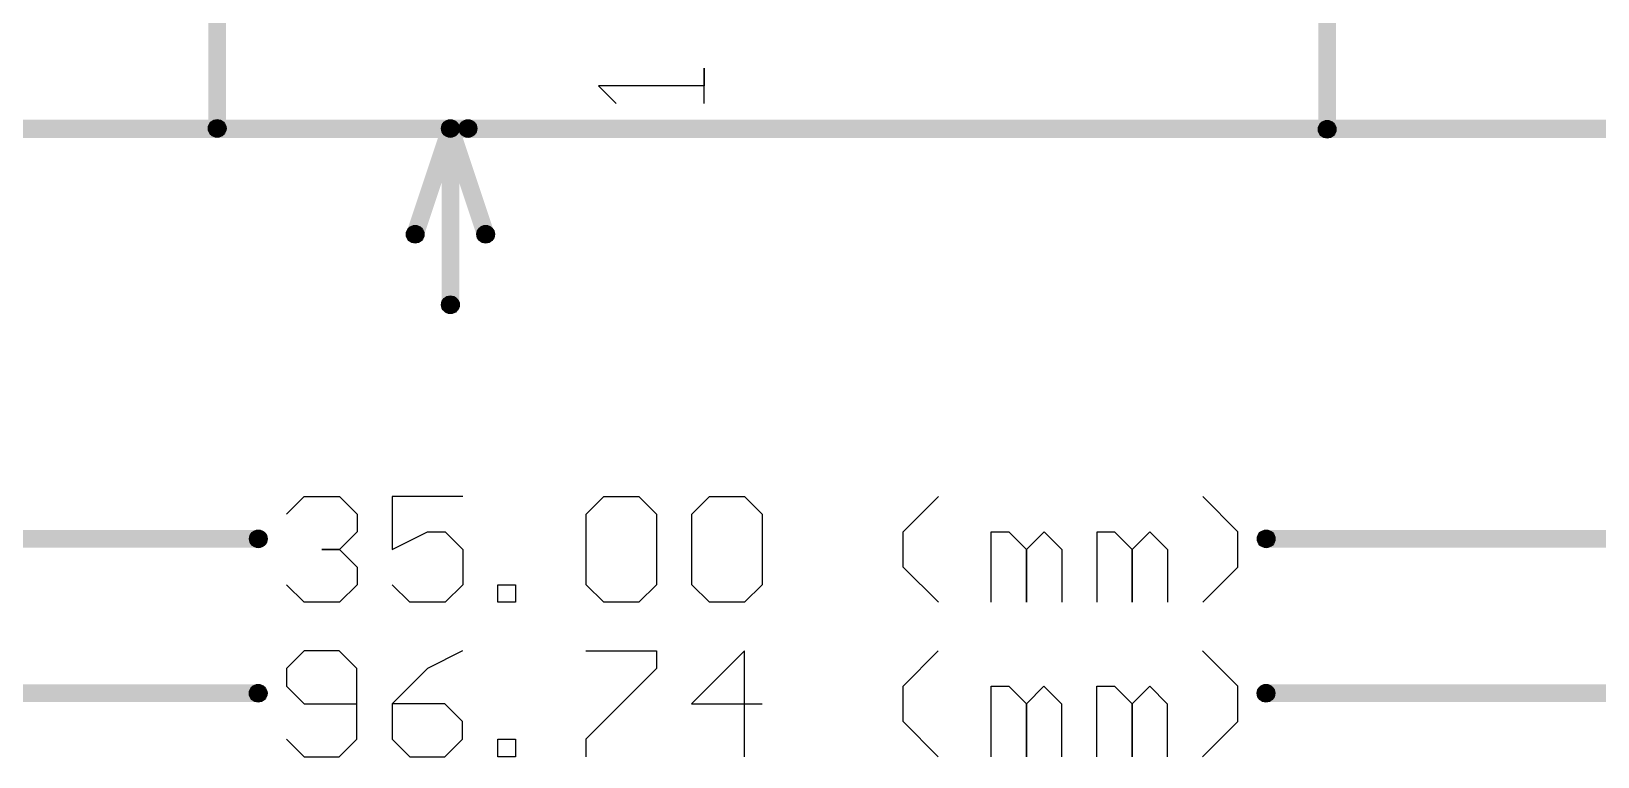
# Model space of a CAD drawing. Header units: millimetres. Extents: x -0.22 to 4.11, y -0.25 to 2.01.
# Drawn here: x 1.474 to 2.363, y -0.245 to 0.167 of the extents above; entities that cross this region are included whole.
import ezdxf

# ---------------------------------------------------------------- set-up
doc = ezdxf.new("R2010")
doc.units = ezdxf.units.MM
doc.header["$MEASUREMENT"] = 0
doc.layers.add('Mechanical1', color=6, linetype='Continuous')
doc.layers.add('Mechanical2', color=216, linetype='Continuous')

msp = doc.modelspace()

# ---------------------------------------------------------------- hatches: boundary and pattern name
at = {"layer": 'Mechanical1'}
for points in [[(1.5842, 0.11152), (1.5742, 0.11152), (1.5742, 0.70207), (1.5842, 0.70207)], [(2.21401, 0.11102), (2.20401, 0.11102), (2.20401, 0.70157), (2.21401, 0.70157)], [(0.71353, 0.10643), (0.71353, 0.11643), (3.09542, 0.11643), (3.09542, 0.10643)], [(0.72853, 0.10643), (0.72853, 0.11643), (1.72153, 0.11643), (1.72153, 0.10643)], [(1.69628, 0.04985), (1.68679, 0.05302), (1.70679, 0.11302), (1.71628, 0.10985)], [(1.71653, 0.01143), (1.70653, 0.01143), (1.70653, 0.11143), (1.71653, 0.11143)], [(1.70679, 0.10985), (1.71628, 0.11302), (1.73628, 0.05302), (1.72679, 0.04985)], [(1.2155, -0.12644), (1.2155, -0.11644), (1.60256, -0.11644), (1.60256, -0.12644)], [(2.17439, -0.12644), (2.17439, -0.11644), (2.59345, -0.11644), (2.59345, -0.12644)], [(0, -0.21406), (0, -0.20406), (1.60247, -0.20406), (1.60247, -0.21406)], [(2.1743, -0.21406), (2.1743, -0.20406), (3.80877, -0.20406), (3.80877, -0.21406)]]:
    msp.add_hatch(color=6, dxfattribs=at).paths.add_polyline_path(points)
h = msp.add_hatch(color=6, dxfattribs=at)
edge = h.paths.add_edge_path()
edge.add_arc((1.5792, 0.11152), 0.005, 0, 360)
h = msp.add_hatch(color=6, dxfattribs=at)
edge = h.paths.add_edge_path()
edge.add_arc((1.71153, 0.11143), 0.005, 0, 360)
h = msp.add_hatch(color=6, dxfattribs=at)
edge = h.paths.add_edge_path()
edge.add_arc((1.71153, 0.11143), 0.005, 0, 360)
h = msp.add_hatch(color=6, dxfattribs=at)
edge = h.paths.add_edge_path()
edge.add_arc((1.71153, 0.11143), 0.005, 0, 360)
h = msp.add_hatch(color=6, dxfattribs=at)
edge = h.paths.add_edge_path()
edge.add_arc((1.72153, 0.11143), 0.005, 0, 360)
h = msp.add_hatch(color=6, dxfattribs=at)
edge = h.paths.add_edge_path()
edge.add_arc((2.20901, 0.11102), 0.005, 0, 360)
h = msp.add_hatch(color=6, dxfattribs=at)
edge = h.paths.add_edge_path()
edge.add_arc((1.69153, 0.05143), 0.005, 0, 360)
h = msp.add_hatch(color=6, dxfattribs=at)
edge = h.paths.add_edge_path()
edge.add_arc((1.73153, 0.05143), 0.005, 0, 360)
h = msp.add_hatch(color=6, dxfattribs=at)
edge = h.paths.add_edge_path()
edge.add_arc((1.71153, 0.01143), 0.005, 0, 360)
h = msp.add_hatch(color=6, dxfattribs=at)
edge = h.paths.add_edge_path()
edge.add_arc((1.60256, -0.12144), 0.005, 0, 360)
h = msp.add_hatch(color=6, dxfattribs=at)
edge = h.paths.add_edge_path()
edge.add_arc((2.17439, -0.12144), 0.005, 0, 360)
h = msp.add_hatch(color=6, dxfattribs=at)
edge = h.paths.add_edge_path()
edge.add_arc((1.60247, -0.20906), 0.005, 0, 360)
h = msp.add_hatch(color=6, dxfattribs=at)
edge = h.paths.add_edge_path()
edge.add_arc((2.1743, -0.20906), 0.005, 0, 360)
at = {"layer": 'Mechanical2'}
msp.add_hatch(color=216, dxfattribs=at).paths.add_polyline_path([(1.21542, 0.10613), (1.21542, 0.11613), (2.59338, 0.11613), (2.59338, 0.10613)])

# ---------------------------------------------------------------- linework, layer by layer
at = {"layer": 'Mechanical1'}
for p, q in [((1.85549, 0.12573), (1.85549, 0.14573)), ((1.85549, 0.14573), (1.85549, 0.13573)), ((1.85549, 0.13573), (1.79551, 0.13573)), ((1.79551, 0.13573), (1.80551, 0.12573)), ((1.61856, -0.10745), (1.62856, -0.09745)), ((1.62856, -0.09745), (1.64856, -0.09745)), ((1.64856, -0.09745), (1.65855, -0.10745)), ((1.71853, -0.09745), (1.67855, -0.09745)), ((1.67855, -0.09745), (1.67855, -0.12744)), ((1.78851, -0.10745), (1.79851, -0.09745)), ((1.79851, -0.09745), (1.8185, -0.09745)), ((1.8185, -0.09745), (1.8285, -0.10745)), ((1.84849, -0.10745), (1.85849, -0.09745)), ((1.85849, -0.09745), (1.87848, -0.09745)), ((1.87848, -0.09745), (1.88848, -0.10745)), ((1.96845, -0.11744), (1.98845, -0.09745)), ((2.15839, -0.11744), (2.1384, -0.09745)), ((1.65855, -0.10745), (1.65855, -0.11744)), ((1.78851, -0.14743), (1.78851, -0.10745)), ((1.8285, -0.10745), (1.8285, -0.14743)), ((1.84849, -0.14743), (1.84849, -0.10745)), ((1.88848, -0.10745), (1.88848, -0.14743)), ((1.65855, -0.11744), (1.64856, -0.12744)), ((1.67855, -0.12744), (1.69854, -0.11744)), ((1.69854, -0.11744), (1.70854, -0.11744)), ((1.70854, -0.11744), (1.71853, -0.12744)), ((1.96845, -0.13744), (1.96845, -0.11744)), ((2.01844, -0.15743), (2.01844, -0.11744)), ((2.01844, -0.11744), (2.02843, -0.11744)), ((2.02843, -0.11744), (2.03843, -0.12744)), ((2.03843, -0.12744), (2.04843, -0.11744)), ((2.04843, -0.11744), (2.05842, -0.12744)), ((2.07842, -0.15743), (2.07842, -0.11744)), ((2.07842, -0.11744), (2.08841, -0.11744)), ((2.08841, -0.11744), (2.09841, -0.12744)), ((2.09841, -0.12744), (2.10841, -0.11744)), ((2.10841, -0.11744), (2.1184, -0.12744)), ((2.15839, -0.13744), (2.15839, -0.11744)), ((1.64856, -0.12744), (1.63856, -0.12744)), ((1.63856, -0.12744), (1.64856, -0.12744)), ((1.64856, -0.12744), (1.65855, -0.13744)), ((1.71853, -0.12744), (1.71853, -0.14743)), ((2.03843, -0.12744), (2.03843, -0.15743)), ((2.03843, -0.15743), (2.03843, -0.12744)), ((2.05842, -0.12744), (2.05842, -0.15743)), ((2.09841, -0.12744), (2.09841, -0.15743)), ((2.09841, -0.15743), (2.09841, -0.12744)), ((2.1184, -0.12744), (2.1184, -0.15743)), ((1.65855, -0.13744), (1.65855, -0.14743)), ((1.98845, -0.15743), (1.96845, -0.13744)), ((2.1384, -0.15743), (2.15839, -0.13744)), ((1.62856, -0.15743), (1.61856, -0.14743)), ((1.65855, -0.14743), (1.64856, -0.15743)), ((1.68854, -0.15743), (1.67855, -0.14743)), ((1.71853, -0.14743), (1.70854, -0.15743)), ((1.73853, -0.15743), (1.73853, -0.14743)), ((1.73853, -0.14743), (1.74852, -0.14743)), ((1.74852, -0.14743), (1.74852, -0.15743)), ((1.79851, -0.15743), (1.78851, -0.14743)), ((1.8285, -0.14743), (1.8185, -0.15743)), ((1.85849, -0.15743), (1.84849, -0.14743)), ((1.88848, -0.14743), (1.87848, -0.15743)), ((1.64856, -0.15743), (1.62856, -0.15743)), ((1.70854, -0.15743), (1.68854, -0.15743)), ((1.74852, -0.15743), (1.73853, -0.15743)), ((1.8185, -0.15743), (1.79851, -0.15743)), ((1.87848, -0.15743), (1.85849, -0.15743)), ((1.62847, -0.18506), (1.61847, -0.19506)), ((1.64846, -0.18506), (1.62847, -0.18506)), ((1.65846, -0.19506), (1.64846, -0.18506)), ((1.71844, -0.18506), (1.69844, -0.19506)), ((1.78842, -0.18506), (1.8284, -0.18506)), ((1.8284, -0.18506), (1.8284, -0.19506)), ((1.87839, -0.18506), (1.8484, -0.21506)), ((1.87839, -0.24505), (1.87839, -0.18506)), ((1.96836, -0.20506), (1.98835, -0.18506)), ((2.1583, -0.20506), (2.1383, -0.18506)), ((1.61847, -0.19506), (1.61847, -0.20506)), ((1.65846, -0.23505), (1.65846, -0.19506)), ((1.69844, -0.19506), (1.67845, -0.21506)), ((1.8284, -0.19506), (1.78842, -0.23505)), ((1.61847, -0.20506), (1.62847, -0.21506)), ((1.96836, -0.22505), (1.96836, -0.20506)), ((2.01834, -0.24505), (2.01834, -0.20506)), ((2.01834, -0.20506), (2.02834, -0.20506)), ((2.02834, -0.20506), (2.03833, -0.21506)), ((2.03833, -0.21506), (2.04833, -0.20506)), ((2.04833, -0.20506), (2.05833, -0.21506)), ((2.07832, -0.24505), (2.07832, -0.20506)), ((2.07832, -0.20506), (2.08832, -0.20506)), ((2.08832, -0.20506), (2.09831, -0.21506)), ((2.09831, -0.21506), (2.10831, -0.20506)), ((2.10831, -0.20506), (2.11831, -0.21506)), ((2.1583, -0.22505), (2.1583, -0.20506)), ((1.62847, -0.21506), (1.65846, -0.21506)), ((1.67845, -0.21506), (1.67845, -0.23505)), ((1.70844, -0.21506), (1.67845, -0.21506)), ((1.71844, -0.22505), (1.70844, -0.21506)), ((1.8484, -0.21506), (1.88838, -0.21506)), ((2.03833, -0.21506), (2.03833, -0.24505)), ((2.03833, -0.24505), (2.03833, -0.21506)), ((2.05833, -0.21506), (2.05833, -0.24505)), ((2.09831, -0.21506), (2.09831, -0.24505)), ((2.09831, -0.24505), (2.09831, -0.21506)), ((2.11831, -0.21506), (2.11831, -0.24505)), ((1.71844, -0.23505), (1.71844, -0.22505)), ((1.98835, -0.24505), (1.96836, -0.22505)), ((2.1383, -0.24505), (2.1583, -0.22505)), ((1.61847, -0.23505), (1.62847, -0.24505)), ((1.64846, -0.24505), (1.65846, -0.23505)), ((1.67845, -0.23505), (1.68845, -0.24505)), ((1.70844, -0.24505), (1.71844, -0.23505)), ((1.73843, -0.24505), (1.73843, -0.23505)), ((1.73843, -0.23505), (1.74843, -0.23505)), ((1.74843, -0.23505), (1.74843, -0.24505)), ((1.78842, -0.23505), (1.78842, -0.24505)), ((1.62847, -0.24505), (1.64846, -0.24505)), ((1.68845, -0.24505), (1.70844, -0.24505)), ((1.74843, -0.24505), (1.73843, -0.24505))]:
    msp.add_line(p, q, dxfattribs=at)
for centre in [(1.5792, 0.11152), (1.71153, 0.11143), (1.71153, 0.11143), (1.71153, 0.11143), (1.72153, 0.11143), (2.20901, 0.11102), (1.69153, 0.05143), (1.73153, 0.05143), (1.71153, 0.01143), (1.60256, -0.12144), (2.17439, -0.12144), (1.60247, -0.20906), (2.1743, -0.20906)]:
    msp.add_circle(centre, 0.005, dxfattribs=at)

doc.saveas('drawing.dxf')
